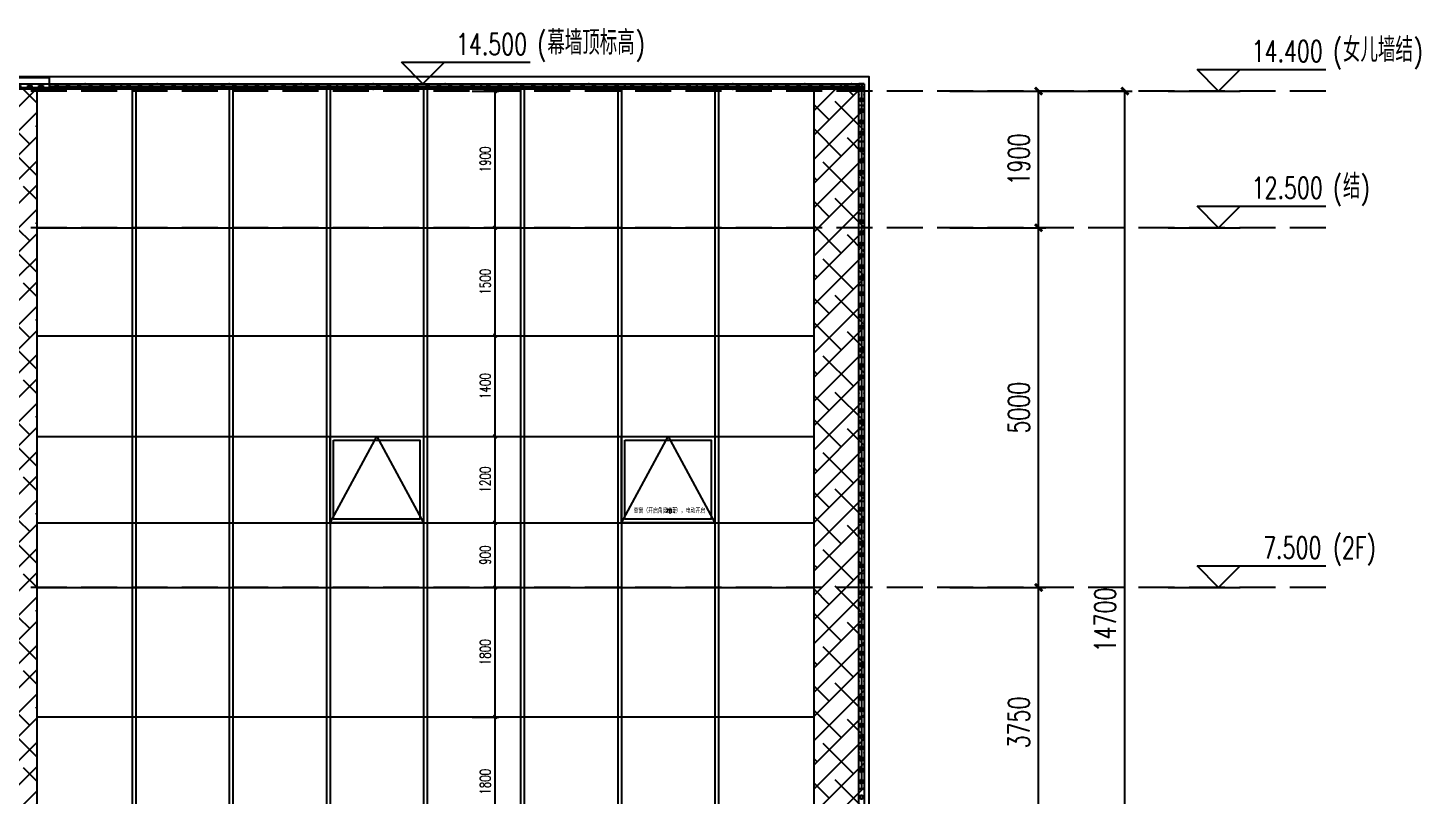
# Model space of a CAD drawing. Extents: x -2377130 to 293730, y -2 to 754590.
# Drawn here: x -2046682 to -2027329, y 521851 to 532516 of the extents above; entities that cross this region are included whole.
import ezdxf
from ezdxf.enums import TextEntityAlignment as Align

# ---------------------------------------------------------------- set-up
doc = ezdxf.new("R2010")
doc.units = 0
doc.header["$LTSCALE"] = 1000
doc.header["$MEASUREMENT"] = 0
doc.linetypes.add('__DASH', pattern=[0.35, 0.25, -0.1])
doc.linetypes.add('DOTE', pattern=[2.42, 2, -0.2, 0.02, -0.2])
doc.layers.get('Defpoints').update_dxf_attribs({"color": 210})
for name, color, linetype in [('0 @ 1', 7, 'Continuous'), ('A-AXIS-D', 1, 'Continuous'), ('A-AXIS-DOTE', 14, 'DOTE'), ('A-AXIS-DP', 126, 'Continuous'), ('A-HATCH-2', 251, 'Continuous'), ('A-LIN-V', 9, 'Continuous'), ('A-WINDOW', 140, 'Continuous'), ('A-门窗表显示尺寸', 160, 'Continuous'), ('DIM-照明', 3, 'Continuous'), ('DIM_ELEV', 3, 'Continuous'), ('EQUIP-照明', 3, 'Continuous'), ('PUB_TEXT', 7, 'Continuous')]:
    doc.layers.add(name, color=color, linetype=linetype)
doc.layers.add('A-WALL-HATCH', color=8, linetype='Continuous', lineweight=13)
doc.styles.add('_TCH_DIM', font='SIMPLEX', dxfattribs={"bigfont": 'GBCBIG'})
doc.styles.add('_TCH_DIM_T3', font='SIMPLEX', dxfattribs={"width": 0.705882, "bigfont": 'GBCBIG'})
doc.styles.add('_TEL_DIM', font='SIMPLEX', dxfattribs={"width": 0.8, "height": 3.5, "bigfont": 'HZTXT'})
doc.styles.add('A-STANDARD', font='SIMPLEX', dxfattribs={"bigfont": 'GBCBIG'})
doc.dimstyles.new('_TCH_ARCH&&100', dxfattribs={"dimtxt": 297.5, "dimasz": 100, "dimexe": 100, "dimexo": 100, "dimgap": 126.25, "dimtad": 1, "dimdec": 0, "dimzin": 0, "dimdsep": 46, "dimtxsty": '_TCH_DIM_T3', "dimblk": 'ARCHTICK', "dimcen": 0.09, "dimclrt": 7, "dimazin": 2, "dimtfac": 1, "dimtdec": 0, "dimtix": 1, "dimtmove": 2, "dimatfit": 3, "dimfxl": 0, "dimtolj": 1, "dimtzin": 0, "dimarcsym": 0})
doc.dimstyles.new('_TCH_ARCH&&50', dxfattribs={"dimtxt": 148.75, "dimasz": 50, "dimexe": 50, "dimexo": 50, "dimgap": 63.125, "dimtad": 1, "dimdec": 0, "dimzin": 0, "dimdsep": 46, "dimtxsty": '_TCH_DIM_T3', "dimblk": 'ARCHTICK', "dimcen": 0.09, "dimclrt": 7, "dimazin": 2, "dimtfac": 1, "dimtdec": 0, "dimtix": 1, "dimtmove": 2, "dimatfit": 3, "dimfxl": 0, "dimtolj": 1, "dimtzin": 0, "dimarcsym": 0})
pattern_1 = [(45, (0, 0), (-168.379802, 168.379802), []), (135, (0, 0), (-505.139407, 168.379802), [595.3125, -357.1875])]

# ---------------------------------------------------------------- blocks, each defined once
blk = doc.blocks.new('34543')
at = {"layer": 'A-WINDOW', "color": 8}
for p, q in [((-2029402, 531687), (-2029402, 517237)), ((-2029352, 531687), (-2029352, 517237))]:
    blk.add_line(p, q, dxfattribs=at)
blk = doc.blocks.new('w42343')
at = {"layer": 'A-WINDOW', "color": 8}
blk.add_lwpolyline([(-2124382, 518137), (-2123732, 519337), (-2123082, 518137)], dxfattribs=at)
for points in [[(-2124382, 519337), (-2123082, 519337), (-2123082, 518137), (-2124382, 518137)], [(-2124332, 519287), (-2123132, 519287), (-2123132, 518187), (-2124332, 518187)]]:
    blk.add_lwpolyline(points, close=True, dxfattribs=at)
blk = doc.blocks.new('_ArchTick')
at = {"color": 0, "linetype": 'ByBlock', "const_width": 0.4}
blk.add_lwpolyline([(-0.5, -0.5), (0.5, 0.5)], dxfattribs=at)
blk = doc.blocks.new('*D553')
at = {"layer": 'A-AXIS-DP', "color": 0, "lineweight": -2}
for p, q in [((-2040505, 522937), (-2040137, 522937)), ((-2040187, 521137), (-2040187, 522937)), ((-2040505, 521137), (-2040137, 521137))]:
    blk.add_line(p, q, dxfattribs=at)
at = {"layer": 'Defpoints', "color": 0}
for p in [(-2040555, 522937), (-2040187, 522937), (-2040555, 521137)]:
    blk.add_point(p, dxfattribs=at)
at = {"layer": 'A-AXIS-DP', "color": 0, "lineweight": -2, "xscale": 50, "yscale": 50, "zscale": 50}
for p, rotation in [((-2040187, 522937), 90), ((-2040187, 521137), 270)]:
    blk.add_blockref('_ArchTick', p, dxfattribs=dict(at, rotation=rotation))
at = {"layer": 'A-AXIS-DP', "color": 7, "insert": (-2040325, 522037), "char_height": 148.8, "attachment_point": 5, "rotation": 90, "style": '_TCH_DIM_T3'}
blk.add_mtext('\\A1;1800', dxfattribs=at)
blk = doc.blocks.new('*D552')
at = {"layer": 'A-AXIS-DP', "color": 0, "lineweight": -2}
for p, q in [((-2040505, 524737), (-2040137, 524737)), ((-2040187, 522937), (-2040187, 524737)), ((-2040505, 522937), (-2040137, 522937))]:
    blk.add_line(p, q, dxfattribs=at)
at = {"layer": 'Defpoints', "color": 0}
for p in [(-2040555, 524737), (-2040187, 524737), (-2040555, 522937)]:
    blk.add_point(p, dxfattribs=at)
at = {"layer": 'A-AXIS-DP', "color": 0, "lineweight": -2, "xscale": 50, "yscale": 50, "zscale": 50}
for p, rotation in [((-2040187, 524737), 90), ((-2040187, 522937), 270)]:
    blk.add_blockref('_ArchTick', p, dxfattribs=dict(at, rotation=rotation))
at = {"layer": 'A-AXIS-DP', "color": 7, "insert": (-2040325, 523837), "char_height": 148.8, "attachment_point": 5, "rotation": 90, "style": '_TCH_DIM_T3'}
blk.add_mtext('\\A1;1800', dxfattribs=at)
blk = doc.blocks.new('*D551')
at = {"layer": 'A-AXIS-DP', "color": 0, "lineweight": -2}
for p, q in [((-2040505, 525637), (-2040137, 525637)), ((-2040187, 524737), (-2040187, 525637)), ((-2040505, 524737), (-2040137, 524737))]:
    blk.add_line(p, q, dxfattribs=at)
at = {"layer": 'Defpoints', "color": 0}
for p in [(-2040555, 525637), (-2040187, 525637), (-2040555, 524737)]:
    blk.add_point(p, dxfattribs=at)
at = {"layer": 'A-AXIS-DP', "color": 0, "lineweight": -2, "xscale": 50, "yscale": 50, "zscale": 50}
for p, rotation in [((-2040187, 525637), 90), ((-2040187, 524737), 270)]:
    blk.add_blockref('_ArchTick', p, dxfattribs=dict(at, rotation=rotation))
at = {"layer": 'A-AXIS-DP', "color": 7, "insert": (-2040325, 525187), "char_height": 148.8, "attachment_point": 5, "rotation": 90, "style": '_TCH_DIM_T3'}
blk.add_mtext('\\A1;900', dxfattribs=at)
blk = doc.blocks.new('*D550')
at = {"layer": 'A-AXIS-DP', "color": 0, "lineweight": -2}
for p, q in [((-2040505, 526837), (-2040137, 526837)), ((-2040187, 525637), (-2040187, 526837)), ((-2040505, 525637), (-2040137, 525637))]:
    blk.add_line(p, q, dxfattribs=at)
at = {"layer": 'Defpoints', "color": 0}
for p in [(-2040555, 526837), (-2040187, 526837), (-2040555, 525637)]:
    blk.add_point(p, dxfattribs=at)
at = {"layer": 'A-AXIS-DP', "color": 0, "lineweight": -2, "xscale": 50, "yscale": 50, "zscale": 50}
for p, rotation in [((-2040187, 526837), 90), ((-2040187, 525637), 270)]:
    blk.add_blockref('_ArchTick', p, dxfattribs=dict(at, rotation=rotation))
at = {"layer": 'A-AXIS-DP', "color": 7, "insert": (-2040325, 526237), "char_height": 148.8, "attachment_point": 5, "rotation": 90, "style": '_TCH_DIM_T3'}
blk.add_mtext('\\A1;1200', dxfattribs=at)
blk = doc.blocks.new('*D549')
at = {"layer": 'A-AXIS-DP', "color": 0, "lineweight": -2}
for p, q in [((-2040505, 528237), (-2040137, 528237)), ((-2040187, 526837), (-2040187, 528237)), ((-2040505, 526837), (-2040137, 526837))]:
    blk.add_line(p, q, dxfattribs=at)
at = {"layer": 'Defpoints', "color": 0}
for p in [(-2040555, 528237), (-2040187, 528237), (-2040555, 526837)]:
    blk.add_point(p, dxfattribs=at)
at = {"layer": 'A-AXIS-DP', "color": 0, "lineweight": -2, "xscale": 50, "yscale": 50, "zscale": 50}
for p, rotation in [((-2040187, 528237), 90), ((-2040187, 526837), 270)]:
    blk.add_blockref('_ArchTick', p, dxfattribs=dict(at, rotation=rotation))
at = {"layer": 'A-AXIS-DP', "color": 7, "insert": (-2040325, 527537), "char_height": 148.8, "attachment_point": 5, "rotation": 90, "style": '_TCH_DIM_T3'}
blk.add_mtext('\\A1;1400', dxfattribs=at)
blk = doc.blocks.new('*D548')
at = {"layer": 'A-AXIS-DP', "color": 0, "lineweight": -2}
for p, q in [((-2040505, 529737), (-2040137, 529737)), ((-2040187, 528237), (-2040187, 529737)), ((-2040505, 528237), (-2040137, 528237))]:
    blk.add_line(p, q, dxfattribs=at)
at = {"layer": 'Defpoints', "color": 0}
for p in [(-2040555, 529737), (-2040187, 529737), (-2040555, 528237)]:
    blk.add_point(p, dxfattribs=at)
at = {"layer": 'A-AXIS-DP', "color": 0, "lineweight": -2, "xscale": 50, "yscale": 50, "zscale": 50}
for p, rotation in [((-2040187, 529737), 90), ((-2040187, 528237), 270)]:
    blk.add_blockref('_ArchTick', p, dxfattribs=dict(at, rotation=rotation))
at = {"layer": 'A-AXIS-DP', "color": 7, "insert": (-2040325, 528987), "char_height": 148.8, "attachment_point": 5, "rotation": 90, "style": '_TCH_DIM_T3'}
blk.add_mtext('\\A1;1500', dxfattribs=at)
blk = doc.blocks.new('*D547')
at = {"layer": 'A-AXIS-DP', "color": 0, "lineweight": -2}
for p, q in [((-2040505, 531637), (-2040137, 531637)), ((-2040187, 529737), (-2040187, 531637)), ((-2040505, 529737), (-2040137, 529737))]:
    blk.add_line(p, q, dxfattribs=at)
at = {"layer": 'Defpoints', "color": 0}
for p in [(-2040555, 531637), (-2040187, 531637), (-2040555, 529737)]:
    blk.add_point(p, dxfattribs=at)
at = {"layer": 'A-AXIS-DP', "color": 0, "lineweight": -2, "xscale": 50, "yscale": 50, "zscale": 50}
for p, rotation in [((-2040187, 531637), 90), ((-2040187, 529737), 270)]:
    blk.add_blockref('_ArchTick', p, dxfattribs=dict(at, rotation=rotation))
at = {"layer": 'A-AXIS-DP', "color": 7, "insert": (-2040325, 530687), "char_height": 148.8, "attachment_point": 5, "rotation": 90, "style": '_TCH_DIM_T3'}
blk.add_mtext('\\A1;1900', dxfattribs=at)
blk = doc.blocks.new('*D420')
at = {"layer": 'A-AXIS-D', "color": 0, "lineweight": -2}
for p, q in [((-2032665, 531637), (-2031332, 531637)), ((-2031432, 516937), (-2031432, 531637)), ((-2032665, 516937), (-2031332, 516937))]:
    blk.add_line(p, q, dxfattribs=at)
at = {"layer": 'Defpoints', "color": 0}
for p in [(-2032765, 531637), (-2031432, 531637), (-2032765, 516937)]:
    blk.add_point(p, dxfattribs=at)
at = {"layer": 'A-AXIS-D', "color": 0, "lineweight": -2, "xscale": 100, "yscale": 100, "zscale": 100}
for p, rotation in [((-2031432, 531637), 90), ((-2031432, 516937), 270)]:
    blk.add_blockref('_ArchTick', p, dxfattribs=dict(at, rotation=rotation))
at = {"layer": 'A-AXIS-D', "color": 7, "insert": (-2031707, 524287), "char_height": 297.5, "attachment_point": 5, "rotation": 90, "style": '_TCH_DIM_T3'}
blk.add_mtext('\\A1;14700', dxfattribs=at)
blk = doc.blocks.new('*D417')
at = {"layer": 'A-AXIS-D', "color": 0, "lineweight": -2}
for p, q in [((-2033865, 524737), (-2032532, 524737)), ((-2032632, 520987), (-2032632, 524737)), ((-2033865, 520987), (-2032532, 520987))]:
    blk.add_line(p, q, dxfattribs=at)
at = {"layer": 'Defpoints', "color": 0}
for p in [(-2033965, 524737), (-2032632, 524737), (-2033965, 520987)]:
    blk.add_point(p, dxfattribs=at)
at = {"layer": 'A-AXIS-D', "color": 0, "lineweight": -2, "xscale": 100, "yscale": 100, "zscale": 100}
for p, rotation in [((-2032632, 524737), 90), ((-2032632, 520987), 270)]:
    blk.add_blockref('_ArchTick', p, dxfattribs=dict(at, rotation=rotation))
at = {"layer": 'A-AXIS-D', "color": 7, "insert": (-2032907, 522862), "char_height": 297.5, "attachment_point": 5, "rotation": 90, "style": '_TCH_DIM_T3'}
blk.add_mtext('\\A1;3750', dxfattribs=at)
blk = doc.blocks.new('*D416')
at = {"layer": 'A-AXIS-D', "color": 0, "lineweight": -2}
for p, q in [((-2033865, 529737), (-2032532, 529737)), ((-2032632, 524737), (-2032632, 529737)), ((-2033865, 524737), (-2032532, 524737))]:
    blk.add_line(p, q, dxfattribs=at)
at = {"layer": 'Defpoints', "color": 0}
for p in [(-2033965, 529737), (-2032632, 529737), (-2033965, 524737)]:
    blk.add_point(p, dxfattribs=at)
at = {"layer": 'A-AXIS-D', "color": 0, "lineweight": -2, "xscale": 100, "yscale": 100, "zscale": 100}
for p, rotation in [((-2032632, 529737), 90), ((-2032632, 524737), 270)]:
    blk.add_blockref('_ArchTick', p, dxfattribs=dict(at, rotation=rotation))
at = {"layer": 'A-AXIS-D', "color": 7, "insert": (-2032907, 527237), "char_height": 297.5, "attachment_point": 5, "rotation": 90, "style": '_TCH_DIM_T3'}
blk.add_mtext('\\A1;5000', dxfattribs=at)
blk = doc.blocks.new('*D415')
at = {"layer": 'A-AXIS-D', "color": 0, "lineweight": -2}
for p, q in [((-2033865, 531637), (-2032532, 531637)), ((-2032632, 529737), (-2032632, 531637)), ((-2033865, 529737), (-2032532, 529737))]:
    blk.add_line(p, q, dxfattribs=at)
at = {"layer": 'Defpoints', "color": 0}
for p in [(-2033965, 531637), (-2032632, 531637), (-2033965, 529737)]:
    blk.add_point(p, dxfattribs=at)
at = {"layer": 'A-AXIS-D', "color": 0, "lineweight": -2, "xscale": 100, "yscale": 100, "zscale": 100}
for p, rotation in [((-2032632, 531637), 90), ((-2032632, 529737), 270)]:
    blk.add_blockref('_ArchTick', p, dxfattribs=dict(at, rotation=rotation))
at = {"layer": 'A-AXIS-D', "color": 7, "insert": (-2032907, 530687), "char_height": 297.5, "attachment_point": 5, "rotation": 90, "style": '_TCH_DIM_T3'}
blk.add_mtext('\\A1;1900', dxfattribs=at)
blk = doc.blocks.new('12ZA')
at = {"color": 3}
for p, q in [((11454727, 202786), (11455727, 202786)), ((11454727, 202712), (11454727, 202786)), ((11454727, 202712), (11454727, 202737)), ((11455727, 202712), (11454727, 202712)), ((11454812, 202763), (11454871, 202763)), ((11454812, 202734), (11454812, 202763)), ((11454871, 202734), (11454812, 202734)), ((11454871, 202763), (11454871, 202734)), ((11454969, 202763), (11455028, 202763)), ((11454969, 202734), (11454969, 202763)), ((11455028, 202734), (11454969, 202734)), ((11455028, 202763), (11455028, 202734)), ((11455126, 202763), (11455185, 202763)), ((11455126, 202734), (11455126, 202763)), ((11455185, 202734), (11455126, 202734)), ((11455185, 202763), (11455185, 202734)), ((11455283, 202763), (11455342, 202763)), ((11455283, 202734), (11455283, 202763)), ((11455342, 202734), (11455283, 202734)), ((11455342, 202763), (11455342, 202734)), ((11455439, 202763), (11455499, 202763)), ((11455439, 202734), (11455439, 202763)), ((11455499, 202734), (11455439, 202734)), ((11455499, 202763), (11455499, 202734)), ((11455596, 202763), (11455656, 202763)), ((11455596, 202734), (11455596, 202763)), ((11455656, 202734), (11455596, 202734)), ((11455656, 202763), (11455656, 202734)), ((11455727, 202712), (11455727, 202786)), ((11455727, 202737), (11455727, 202712))]:
    blk.add_line(p, q, dxfattribs=at)
for p in [(11454727, 202749), (11454727, 202749), (11454727, 202749), (11455227, 202786), (11455227, 202786), (11455227, 202786), (11455227, 202712), (11455227, 202712), (11455227, 202712), (11455727, 202749), (11455727, 202749), (11455727, 202749), (11455727, 202749), (11455727, 202749)]:
    blk.add_point(p, dxfattribs=at)
at = {"color": 3, "style": '_TEL_DIM', "flags": 1}
for tag in ['REMARK', 'A']:
    blk.add_attdef(tag, text='', height=0.01, dxfattribs=at).set_placement((11455227, 202712), align=Align.MIDDLE_CENTER)
blk = doc.blocks.new('$equip_U$00000141(SEELE-PC)')
at = {"color": 8}
for p in [(-1, 0), (0, 0.074), (0, -0.074), (1, -0.024)]:
    blk.add_point(p, dxfattribs=at)
at = {"color": 8, "xscale": 0.002, "yscale": 0.002, "zscale": 0.002}
blk.add_blockref('12ZA', (-22910.454, -405.497), dxfattribs=at)
at = {"color": 7, "style": '_TEL_DIM', "flags": 1}
for tag in ['A', 'REMARK']:
    blk.add_attdef(tag, text='', height=0.00002, dxfattribs=at).set_placement((0, 0), align=Align.MIDDLE_CENTER)
blk = doc.blocks.new('$equip_U$00000080(LAPTOP-0UNQ9FSO)')
at = {"color": 4}
blk.add_blockref('$equip_U$00000141(SEELE-PC)', (1, 0.074), dxfattribs=at)
at = {"color": 7, "style": '_TEL_DIM', "flags": 1}
for tag in ['A', 'REMARK']:
    blk.add_attdef(tag, text='', height=0.00002, dxfattribs=at).set_placement((0, 0), align=Align.MIDDLE_CENTER)
blk = doc.blocks.new('az6')
at = {"color": 3}
for p, q in [((11456875, 202786), (11457175, 202786)), ((11456875, 202712), (11456875, 202786)), ((11456875, 202712), (11456875, 202737)), ((11456875, 202712), (11456875, 202737)), ((11457175, 202712), (11456875, 202712)), ((11457175, 202712), (11456875, 202712)), ((11456924, 202763), (11456983, 202763)), ((11456924, 202734), (11456924, 202763)), ((11456983, 202734), (11456924, 202734)), ((11456983, 202763), (11456983, 202734)), ((11457081, 202763), (11457140, 202763)), ((11457081, 202734), (11457081, 202763)), ((11457140, 202734), (11457081, 202734)), ((11457140, 202763), (11457140, 202734)), ((11457175, 202712), (11457175, 202786))]:
    blk.add_line(p, q, dxfattribs=at)
blk = doc.blocks.new('$equip_U$00000143(SEELE-PC)')
at = {"color": 8}
for p in [(-0.3, 0), (0, 0.074), (0.3, 0), (0, -0.074)]:
    blk.add_point(p, dxfattribs=at)
at = {"layer": '0 @ 1', "color": 8, "xscale": 0.002, "yscale": 0.002, "zscale": 0.002}
blk.add_blockref('az6', (-22914.05, -405.497), dxfattribs=at)
at = {"color": 7, "style": '_TEL_DIM', "flags": 1}
for tag in ['A', 'REMARK']:
    blk.add_attdef(tag, text='', height=0.00002, dxfattribs=at).set_placement((0, 0), align=Align.MIDDLE_CENTER)
blk = doc.blocks.new('$equip_U$00000082(LAPTOP-0UNQ9FSO)')
at = {"color": 4}
blk.add_blockref('$equip_U$00000143(SEELE-PC)', (0.3, 0.074), dxfattribs=at)
at = {"color": 7, "style": '_TEL_DIM', "flags": 1}
for tag in ['A', 'REMARK']:
    blk.add_attdef(tag, text='', height=0.00002, dxfattribs=at).set_placement((0, 0), align=Align.MIDDLE_CENTER)
blk = doc.blocks.new('$equip_U$00000142(SEELE-PC)')
at = {"color": 3}
for p, q in [((-0.5, -0.074), (-0.5, 0.074)), ((-0.5, 0.074), (0.5, 0.074)), ((-0.331, -0.03), (-0.331, 0.029)), ((-0.331, 0.029), (-0.212, 0.029)), ((-0.212, 0.029), (-0.212, -0.03)), ((-0.017, -0.03), (-0.017, 0.029)), ((-0.017, 0.029), (0.102, 0.029)), ((0.102, 0.029), (0.102, -0.03)), ((0.297, -0.03), (0.297, 0.029)), ((0.297, 0.029), (0.416, 0.029)), ((0.416, 0.029), (0.416, -0.03)), ((0.5, -0.074), (0.5, 0.074)), ((-0.5, -0.074), (-0.5, -0.024)), ((-0.5, -0.074), (-0.5, -0.024)), ((0.5, -0.074), (-0.5, -0.074)), ((0.5, -0.074), (-0.5, -0.074)), ((-0.212, -0.03), (-0.331, -0.03)), ((0.102, -0.03), (-0.017, -0.03)), ((0.416, -0.03), (0.297, -0.03)), ((0.5, -0.024), (0.5, -0.074)), ((0.5, -0.024), (0.5, -0.074))]:
    blk.add_line(p, q, dxfattribs=at)
at = {"color": 8}
for p in [(-0.5, 0), (0, 0.074), (0.5, 0), (0, -0.074)]:
    blk.add_point(p, dxfattribs=at)
at = {"color": 7, "style": '_TEL_DIM', "flags": 1}
for tag in ['A', 'REMARK']:
    blk.add_attdef(tag, text='', height=0.00002, dxfattribs=at).set_placement((0, 0), align=Align.MIDDLE_CENTER)
blk = doc.blocks.new('$equip_U$00000081(LAPTOP-0UNQ9FSO)')
at = {"color": 4}
blk.add_blockref('$equip_U$00000142(SEELE-PC)', (0.5, 0.074), dxfattribs=at)
at = {"color": 7, "style": '_TEL_DIM', "flags": 1}
for tag in ['A', 'REMARK']:
    blk.add_attdef(tag, text='', height=0.00002, dxfattribs=at).set_placement((0, 0), align=Align.MIDDLE_CENTER)

msp = doc.modelspace()

# ---------------------------------------------------------------- hatches: boundary and pattern name
at = {"layer": 'A-HATCH-2'}
h = msp.add_hatch(dxfattribs=at)
h.set_pattern_fill('ANSI38', color=8, scale=150)
h.set_pattern_definition(pattern_1)
h.paths.add_polyline_path([(-2046806.9, 531687.5), (-2046556.9, 531687.5), (-2046556.9, 516937.5), (-2046806.9, 516937.5)])
h = msp.add_hatch(dxfattribs=at)
h.set_pattern_fill('ANSI38', color=8, scale=150)
h.set_pattern_definition(pattern_1)
h.paths.add_polyline_path([(-2035056.9, 531687.5), (-2035756.9, 531687.5), (-2035756.9, 517237.5), (-2046556.9, 517237.5), (-2046556.9, 516937.5), (-2035056.9, 516937.5)])

# ---------------------------------------------------------------- linework, layer by layer
at = {"layer": 'A-AXIS-DOTE', "color": 8, "linetype": '__DASH', "ltscale": 2}
for p, q in [((-2028641.9, 531637.5), (-2131130, 531637.5)), ((-2028641.9, 529737.5), (-2131130, 529737.5)), ((-2028641.9, 524737.5), (-2131130, 524737.5))]:
    msp.add_line(p, q, dxfattribs=at)
at = {"layer": 'A-HATCH-2', "color": 8}
for p, q in [((-2046556.9, 529737.5), (-2035756.9, 529737.5)), ((-2046556.9, 528237.5), (-2035756.9, 528237.5)), ((-2046556.9, 526837.5), (-2035756.9, 526837.5)), ((-2046556.9, 525637.5), (-2035756.9, 525637.5)), ((-2046556.9, 524737.5), (-2035756.9, 524737.5)), ((-2046556.9, 522937.5), (-2035756.9, 522937.5))]:
    msp.add_line(p, q, dxfattribs=at)
at = {"layer": 'A-LIN-V', "color": 8}
for p, q in [((-2126456.9, 531737.5), (-2035056.9, 531737.5)), ((-2126456.9, 531687.5), (-2035056.9, 531687.5)), ((-2046556.9, 531687.5), (-2046556.9, 517237.5)), ((-2035756.9, 531687.5), (-2035756.9, 517237.5)), ((-2035056.9, 531737.5), (-2035056.9, 516937.5))]:
    msp.add_line(p, q, dxfattribs=at)
at = {"layer": 'DIM-照明', "color": 6}
for points in [[(-2046382.9, 531700), (-2046382.9, 531820), (-2095200, 531820), (-2095200, 531890)], [(-2095170, 531890), (-2095170, 531840), (-2034990, 531840), (-2034990, 520940), (-2035090, 520937.5), (-2035090, 517937.5)], [(-2035090, 521937.5), (-2035090, 531702.7), (-2046382.9, 531700)]]:
    msp.add_lwpolyline(points, dxfattribs=at)
at = {"layer": 'DIM_ELEV', "color": 8}
for p, q in [((-2041189.9, 531737.5), (-2041489.9, 532037.5)), ((-2041489.9, 532037.5), (-2039701.9, 532037.5)), ((-2041189.9, 531737.5), (-2040889.9, 532037.5)), ((-2030129.9, 531637.5), (-2030429.9, 531937.5)), ((-2030429.9, 531937.5), (-2028641.9, 531937.5)), ((-2030129.9, 531637.5), (-2029829.9, 531937.5)), ((-2041889.9, 531737.5), (-2040889.9, 531737.5)), ((-2030829.9, 531637.5), (-2029829.9, 531637.5)), ((-2030129.9, 529737.5), (-2030429.9, 530037.5)), ((-2030429.9, 530037.5), (-2028641.9, 530037.5)), ((-2030129.9, 529737.5), (-2029829.9, 530037.5)), ((-2030829.9, 529737.5), (-2029829.9, 529737.5)), ((-2030129.9, 524737.5), (-2030429.9, 525037.5)), ((-2030429.9, 525037.5), (-2028641.9, 525037.5)), ((-2030129.9, 524737.5), (-2029829.9, 525037.5)), ((-2030829.9, 524737.5), (-2029829.9, 524737.5))]:
    msp.add_line(p, q, dxfattribs=at)

# ---------------------------------------------------------------- block references
at = {"layer": 'A-LIN-V', "color": 8}
msp.add_blockref('34543', (-15830, 0), dxfattribs=at)
at = {"layer": 'A-LIN-V', "color": 8, "xscale": -1}
for p in [(-4073233.9, 0), (-4071883.9, 0), (-4070533.9, 0), (-4069183.9, 0), (-4067833.9, 0), (-4066483.9, 0)]:
    msp.add_blockref('34543', p, dxfattribs=at)
at = {"layer": 'A-WALL-HATCH', "color": 8}
for p in [(81900, 7500), (85950, 7500)]:
    msp.add_blockref('w42343', p, dxfattribs=at)
at = {"layer": 'EQUIP-照明', "color": 8, "xscale": 500, "yscale": 500, "zscale": 500}
for name, p, rotation in [('$equip_U$00000080(LAPTOP-0UNQ9FSO)', (-2046382.9, 531737.5), 180), ('$equip_U$00000080(LAPTOP-0UNQ9FSO)', (-2045382.9, 531737.5), 180), ('$equip_U$00000080(LAPTOP-0UNQ9FSO)', (-2044382.9, 531737.5), 180), ('$equip_U$00000080(LAPTOP-0UNQ9FSO)', (-2043382.9, 531737.5), 180), ('$equip_U$00000080(LAPTOP-0UNQ9FSO)', (-2042382.9, 531737.5), 180), ('$equip_U$00000080(LAPTOP-0UNQ9FSO)', (-2041382.9, 531737.5), 180), ('$equip_U$00000080(LAPTOP-0UNQ9FSO)', (-2040382.9, 531737.5), 180), ('$equip_U$00000080(LAPTOP-0UNQ9FSO)', (-2039382.9, 531737.5), 180), ('$equip_U$00000080(LAPTOP-0UNQ9FSO)', (-2038382.9, 531737.5), 180), ('$equip_U$00000080(LAPTOP-0UNQ9FSO)', (-2037382.9, 531737.5), 180), ('$equip_U$00000080(LAPTOP-0UNQ9FSO)', (-2036382.9, 531737.5), 180), ('$equip_U$00000080(LAPTOP-0UNQ9FSO)', (-2035382.9, 531737.5), 180), ('$equip_U$00000082(LAPTOP-0UNQ9FSO)', (-2035056.9, 531437.5), 90), ('$equip_U$00000081(LAPTOP-0UNQ9FSO)', (-2035056.9, 530937.5), 90), ('$equip_U$00000080(LAPTOP-0UNQ9FSO)', (-2035130.9, 530937.5), 270), ('$equip_U$00000080(LAPTOP-0UNQ9FSO)', (-2035130.9, 529937.5), 270), ('$equip_U$00000080(LAPTOP-0UNQ9FSO)', (-2035130.9, 528937.5), 270), ('$equip_U$00000080(LAPTOP-0UNQ9FSO)', (-2035130.9, 527937.5), 270), ('$equip_U$00000080(LAPTOP-0UNQ9FSO)', (-2035130.9, 526937.5), 270), ('$equip_U$00000080(LAPTOP-0UNQ9FSO)', (-2035130.9, 525937.5), 270), ('$equip_U$00000080(LAPTOP-0UNQ9FSO)', (-2035130.9, 524937.5), 270), ('$equip_U$00000080(LAPTOP-0UNQ9FSO)', (-2035130.9, 523937.5), 270), ('$equip_U$00000080(LAPTOP-0UNQ9FSO)', (-2035130.9, 522937.5), 270), ('$equip_U$00000080(LAPTOP-0UNQ9FSO)', (-2035130.9, 521937.5), 270)]:
    msp.add_blockref(name, p, dxfattribs=dict(at, rotation=rotation))
msp.add_blockref('$equip_U$00000082(LAPTOP-0UNQ9FSO)', (-2035382.9, 531663.5), dxfattribs=at)

# ---------------------------------------------------------------- texts
at = {"layer": 'A-门窗表显示尺寸', "color": 8, "style": 'A-STANDARD'}
for s, p in [('悬窗（开启角度大于', (-2038262.3, 525770.9)), ('度），电动开启', (-2037740, 525770.9))]:
    msp.add_text(s, height=67.52, dxfattribs=at).set_placement(p)
at = {"layer": 'A-门窗表显示尺寸', "color": 8, "style": 'A-STANDARD', "width": 0.705882}
msp.add_text('70', height=59.5, dxfattribs=at).set_placement((-2037820, 525770.9))
at = {"layer": 'PUB_TEXT', "color": 8, "style": '_TCH_DIM', "width": 0.705882}
for s, p in [('14.500', (-2040731.9, 532142.5)), ('(', (-2039601.9, 532142.5)), (')', (-2038233.2, 532142.5)), ('14.400', (-2029671.9, 532042.5)), ('(', (-2028541.9, 532042.5)), (')', (-2027419, 532042.5)), ('(', (-2028541.9, 530142.5)), (')', (-2028156.2, 530142.5)), ('12.500', (-2029671.9, 530142.5)), ('7.500', (-2029511.9, 525142.5)), ('(2F)', (-2028541.9, 525142.5))]:
    msp.add_text(s, height=297.5, dxfattribs=at).set_placement(p)
at = {"layer": 'PUB_TEXT', "color": 8, "style": '_TCH_DIM'}
for s, height, p in [('幕墙顶标高', 337.59, (-2039461.9, 532142.5)), ('女儿墙结', 337.59, (-2028401.9, 532042.5)), ('结', 337.6, (-2028401.9, 530142.5))]:
    msp.add_text(s, height=height, dxfattribs=at).set_placement(p)

# ---------------------------------------------------------------- dimensions: what is measured, and where the dimension line sits
at = {"layer": 'A-AXIS-D', "color": 8}
for p1, p2, picture, middle in [((-2033964.9, 529737.5), (-2033964.9, 531637.5), '*D415', (-2032906.6, 530687.5)), ((-2032764.9, 516937.5), (-2032764.9, 531637.5), '*D420', (-2031706.6, 524287.5)), ((-2033964.9, 524737.5), (-2033964.9, 529737.5), '*D416', (-2032906.6, 527237.5)), ((-2033964.9, 520987.5), (-2033964.9, 524737.5), '*D417', (-2032906.6, 522862.5))]:
    dim = msp.add_aligned_dim(p1=p1, p2=p2, distance=-1333.3, dimstyle='_TCH_ARCH&&100', dxfattribs=at)
    dim.commit()
    dim.dimension.update_dxf_attribs({"geometry": picture, "text_midpoint": middle})
at = {"layer": 'A-AXIS-DP', "color": 8}
for p1, p2, picture, middle in [((-2040555, 529737.5), (-2040555, 531637.5), '*D547', (-2040324.5, 530687.5)), ((-2040555, 528237.5), (-2040555, 529737.5), '*D548', (-2040324.5, 528987.5)), ((-2040555, 526837.5), (-2040555, 528237.5), '*D549', (-2040324.5, 527537.5)), ((-2040555, 525637.5), (-2040555, 526837.5), '*D550', (-2040324.5, 526237.5)), ((-2040555, 524737.5), (-2040555, 525637.5), '*D551', (-2040324.5, 525187.5)), ((-2040555, 522937.5), (-2040555, 524737.5), '*D552', (-2040324.5, 523837.5)), ((-2040555, 521137.5), (-2040555, 522937.5), '*D553', (-2040324.5, 522037.5))]:
    dim = msp.add_aligned_dim(p1=p1, p2=p2, distance=-368, dimstyle='_TCH_ARCH&&50', dxfattribs=at)
    dim.commit()
    dim.dimension.update_dxf_attribs({"geometry": picture, "text_midpoint": middle})

doc.saveas('drawing.dxf')
